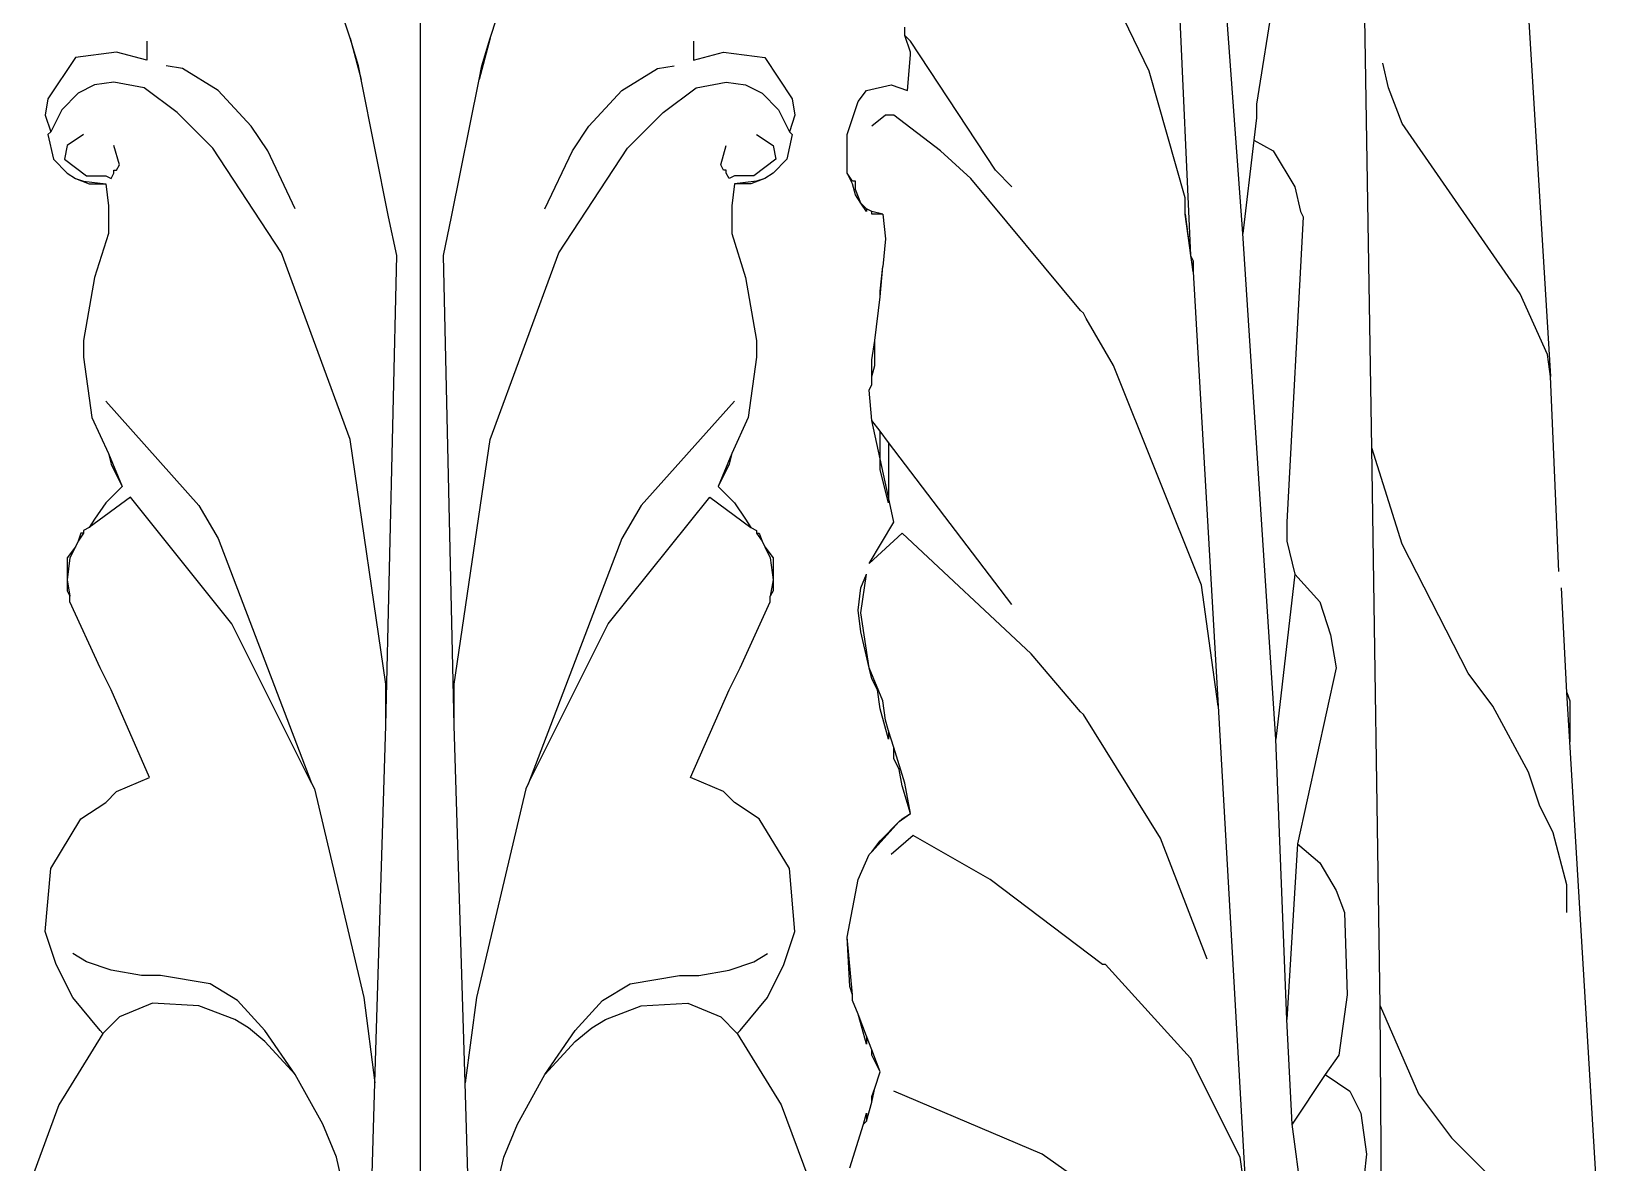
# Model space of a CAD drawing. Header units: millimetres. Extents: x 0 to 13338, y 0 to 11580.
# Drawn here: x 8140.1 to 8290.7, y 1756 to 1864.3 of the extents above; entities that cross this region are included whole.
import ezdxf

# ---------------------------------------------------------------- set-up
doc = ezdxf.new("R2010")
doc.units = ezdxf.units.MM
doc.linetypes.add('CENTER', pattern=[50.8, 31.75, -6.35, 6.35, -6.35])
doc.layers.add('axes', color=40, linetype='CENTER')
doc.layers.add('dwgmodels.com', color=250, linetype='Continuous')

# ---------------------------------------------------------------- blocks, each defined once
blk = doc.blocks.new('Public Light 9_side_dwgmodels.com')
at = {"color": 0}
for p, q in [((91.18, 1113.65), (89.34, 1225.76)), ((72.23, 1167.33), (73.81, 1132.07)), ((78.81, 1134.18), (76.44, 1166.81)), ((83.28, 1166.55), (80.13, 1146.54)), ((-6.7, 1152.86), (-8.28, 1157.6)), ((6.7, 1152.86), (8.28, 1157.6)), ((69.86, 1149.7), (65.39, 1158.91)), ((106.18, 1154.97), (108.29, 1120.49)), ((46.44, 1153.12), (46.44, 1153.91)), ((46.97, 1151.54), (46.44, 1153.12)), ((46.97, 1152.6), (46.44, 1153.12)), ((-29.07, 1151.54), (-33.02, 1151.02)), ((-26.18, 1150.76), (-29.07, 1151.54)), ((-26.18, 1152.6), (-26.18, 1150.76)), ((-6.7, 1152.86), (-5.65, 1148.91)), ((-5.91, 1150.23), (-6.7, 1152.86)), ((6.7, 1152.86), (5.65, 1148.91)), ((5.91, 1150.23), (6.7, 1152.86)), ((26.18, 1152.6), (26.18, 1150.76)), ((26.18, 1150.76), (29.07, 1151.54)), ((29.07, 1151.54), (33.02, 1151.02)), ((55.12, 1140.23), (46.97, 1152.6)), ((46.97, 1151.28), (46.97, 1151.54)), ((-33.02, 1151.02), (-35.65, 1147.07)), ((-22.75, 1149.97), (-24.33, 1150.23)), ((-19.33, 1147.86), (-22.75, 1149.97)), ((-5.65, 1148.91), (-5.91, 1150.23)), ((5.65, 1148.91), (5.91, 1150.23)), ((19.33, 1147.86), (22.75, 1149.97)), ((22.75, 1149.97), (24.33, 1150.23)), ((33.02, 1151.02), (35.65, 1147.07)), ((46.7, 1147.86), (46.97, 1151.28)), ((92.76, 1148.12), (92.23, 1150.49)), ((-29.33, 1148.65), (-31.18, 1148.39)), ((-26.44, 1148.12), (-29.33, 1148.65)), ((-3.02, 1135.75), (-5.65, 1148.91)), ((3.02, 1135.75), (5.65, 1148.91)), ((26.44, 1148.12), (29.33, 1148.65)), ((29.33, 1148.65), (31.18, 1148.39)), ((73.28, 1137.6), (69.86, 1149.7)), ((-35.65, 1147.07), (-35.91, 1145.49)), ((-32.76, 1147.6), (-34.33, 1146.02)), ((-31.18, 1148.39), (-32.76, 1147.6)), ((-23.28, 1145.75), (-26.44, 1148.12)), ((-16.18, 1144.44), (-19.33, 1147.86)), ((16.18, 1144.44), (19.33, 1147.86)), ((23.28, 1145.75), (26.44, 1148.12)), ((31.18, 1148.39), (32.76, 1147.6)), ((32.76, 1147.6), (34.33, 1146.02)), ((35.65, 1147.07), (35.91, 1145.49)), ((41.97, 1146.81), (42.76, 1147.86)), ((42.76, 1147.86), (45.12, 1148.39)), ((45.12, 1148.39), (46.7, 1147.86)), ((94.07, 1144.7), (92.76, 1148.12)), ((-35.91, 1145.49), (-35.39, 1143.91)), ((-34.33, 1146.02), (-35.39, 1143.91)), ((-19.86, 1142.33), (-23.28, 1145.75)), ((19.86, 1142.33), (23.28, 1145.75)), ((34.33, 1146.02), (35.39, 1143.91)), ((35.91, 1145.49), (35.39, 1143.91)), ((40.91, 1143.65), (41.97, 1146.81)), ((44.6, 1145.49), (43.28, 1144.44)), ((45.39, 1145.49), (44.6, 1145.49)), ((49.86, 1142.07), (45.39, 1145.49)), ((80.13, 1146.54), (80.13, 1145.23)), ((-14.6, 1142.07), (-16.18, 1144.44)), ((14.6, 1142.07), (16.18, 1144.44)), ((80.13, 1145.23), (79.86, 1143.12)), ((105.39, 1128.39), (94.07, 1144.7)), ((-35.39, 1143.91), (-35.65, 1143.65)), ((-35.65, 1143.65), (-35.12, 1141.28)), ((-33.81, 1142.6), (-34.07, 1141.28)), ((-32.23, 1143.65), (-33.81, 1142.6)), ((-28.81, 1140.75), (-29.33, 1142.6)), ((28.81, 1140.75), (29.33, 1142.6)), ((32.23, 1143.65), (33.81, 1142.6)), ((33.81, 1142.6), (34.07, 1141.28)), ((35.65, 1143.65), (35.12, 1141.28)), ((35.39, 1143.91), (35.65, 1143.65)), ((40.91, 1139.96), (40.91, 1143.65)), ((79.86, 1143.12), (78.81, 1134.18)), ((79.86, 1143.12), (81.71, 1142.07)), ((-35.12, 1141.28), (-33.81, 1139.96)), ((-34.07, 1141.28), (-31.97, 1139.7)), ((-13.28, 1132.33), (-19.86, 1142.33)), ((-11.96, 1136.54), (-14.6, 1142.07)), ((11.96, 1136.54), (14.6, 1142.07)), ((13.28, 1132.33), (19.86, 1142.33)), ((34.07, 1141.28), (31.97, 1139.7)), ((35.12, 1141.28), (33.81, 1139.96)), ((52.76, 1139.44), (49.86, 1142.07)), ((81.71, 1142.07), (83.81, 1138.65)), ((-33.81, 1139.96), (-33.02, 1139.44)), ((-33.02, 1139.44), (-31.7, 1138.91)), ((-33.02, 1139.44), (-32.23, 1139.18)), ((-31.97, 1139.7), (-30.12, 1139.7)), ((-30.12, 1139.7), (-29.6, 1139.44)), ((-29.6, 1139.44), (-29.33, 1139.96)), ((-29.33, 1139.96), (-29.33, 1140.23)), ((-29.33, 1140.23), (-29.07, 1140.23)), ((-29.07, 1140.23), (-28.81, 1140.75)), ((29.07, 1140.23), (28.81, 1140.75)), ((29.33, 1140.23), (29.07, 1140.23)), ((29.33, 1139.96), (29.33, 1140.23)), ((29.6, 1139.44), (29.33, 1139.96)), ((30.12, 1139.7), (29.6, 1139.44)), ((31.97, 1139.7), (30.12, 1139.7)), ((33.02, 1139.44), (31.7, 1138.91)), ((33.02, 1139.44), (32.23, 1139.18)), ((33.81, 1139.96), (33.02, 1139.44)), ((41.44, 1138.91), (40.91, 1139.96)), ((41.44, 1139.18), (40.91, 1139.96)), ((63.28, 1126.81), (52.76, 1139.44)), ((56.7, 1138.65), (55.12, 1140.23)), ((-32.23, 1139.18), (-30.12, 1138.91)), ((-31.7, 1138.91), (-30.12, 1138.91)), ((-30.12, 1138.91), (-29.86, 1136.81)), ((30.12, 1138.91), (29.86, 1136.81)), ((32.23, 1139.18), (30.12, 1138.91)), ((31.7, 1138.91), (30.12, 1138.91)), ((41.7, 1139.18), (41.44, 1139.18)), ((41.7, 1137.86), (41.44, 1138.91)), ((41.7, 1138.39), (41.7, 1139.18)), ((42.23, 1137.07), (41.7, 1138.39)), ((83.81, 1138.65), (84.34, 1136.28)), ((-29.86, 1136.81), (-29.86, 1134.18)), ((29.86, 1136.81), (29.86, 1134.18)), ((42.23, 1137.07), (41.7, 1137.86)), ((42.76, 1136.28), (42.23, 1137.07)), ((42.76, 1136.54), (42.23, 1137.07)), ((42.76, 1136.54), (42.76, 1136.28)), ((43.28, 1136.28), (42.76, 1136.54)), ((73.28, 1137.33), (73.28, 1137.6)), ((73.28, 1136.02), (73.28, 1137.33)), ((-2.23, 1132.07), (-3.02, 1135.75)), ((2.23, 1132.07), (3.02, 1135.75)), ((44.33, 1136.02), (43.28, 1136.28)), ((43.28, 1136.02), (43.28, 1136.28)), ((44.33, 1136.02), (43.28, 1136.02)), ((44.33, 1136.02), (44.6, 1133.65)), ((73.28, 1136.02), (73.81, 1132.07)), ((74.07, 1130.49), (73.28, 1136.02)), ((84.6, 1135.75), (83.02, 1106.54)), ((84.34, 1136.28), (84.6, 1135.75)), ((-29.86, 1134.18), (-31.18, 1129.96)), ((29.86, 1134.18), (31.18, 1129.96)), ((44.6, 1133.65), (44.33, 1131.02)), ((81.97, 1085.75), (78.81, 1134.18)), ((-6.7, 1114.44), (-13.28, 1132.33)), ((-3.28, 1087.07), (-2.23, 1132.07)), ((3.28, 1087.07), (2.23, 1132.07)), ((6.7, 1114.44), (13.28, 1132.33)), ((73.81, 1132.07), (74.07, 1131.54)), ((73.81, 1132.07), (74.07, 1130.49)), ((44.07, 1128.65), (44.33, 1131.02)), ((44.07, 1128.12), (44.33, 1131.02)), ((74.07, 1131.54), (74.07, 1130.49)), ((74.07, 1130.49), (76.44, 1088.91)), ((-31.18, 1129.96), (-32.23, 1123.91)), ((31.18, 1129.96), (32.23, 1123.91)), ((43.55, 1123.91), (44.07, 1128.12)), ((44.07, 1128.12), (44.07, 1128.65)), ((108.02, 1122.6), (105.39, 1128.39)), ((63.55, 1126.54), (63.28, 1126.81)), ((63.81, 1126.02), (63.55, 1126.54)), ((66.44, 1121.54), (63.81, 1126.02)), ((-32.23, 1123.91), (-32.23, 1122.33)), ((32.23, 1123.91), (32.23, 1122.33)), ((43.28, 1122.07), (43.55, 1123.91)), ((43.55, 1122.86), (43.55, 1123.91)), ((43.55, 1121.54), (43.55, 1122.86)), ((-32.23, 1122.33), (-31.44, 1116.54)), ((32.23, 1122.33), (31.44, 1116.54)), ((43.28, 1120.49), (43.28, 1122.07)), ((43.28, 1120.49), (43.55, 1121.54)), ((74.86, 1100.49), (66.44, 1121.54)), ((108.29, 1120.49), (108.02, 1122.6)), ((43.28, 1119.7), (43.28, 1120.49)), ((109.08, 1101.8), (108.29, 1120.49)), ((43.02, 1119.17), (43.28, 1119.7)), ((43.28, 1116.28), (43.02, 1119.17)), ((-30.12, 1118.12), (-21.18, 1108.12)), ((30.12, 1118.12), (21.18, 1108.12)), ((-31.44, 1116.54), (-29.86, 1113.12)), ((31.44, 1116.54), (29.86, 1113.12)), ((44.07, 1112.59), (43.28, 1116.28)), ((44.07, 1115.23), (43.28, 1116.28)), ((-3.28, 1091.01), (-6.7, 1114.44)), ((3.28, 1091.01), (6.7, 1114.44)), ((44.07, 1112.59), (44.07, 1115.23)), ((44.86, 1114.17), (44.07, 1115.23)), ((56.7, 1098.65), (44.86, 1114.17)), ((44.86, 1114.17), (44.86, 1108.91)), ((-29.86, 1113.12), (-29.6, 1112.07)), ((-29.86, 1113.12), (-28.54, 1109.96)), ((29.86, 1113.12), (28.54, 1109.96)), ((29.86, 1113.12), (29.6, 1112.07)), ((44.86, 1108.91), (44.07, 1112.59)), ((44.07, 1111.54), (44.07, 1112.59)), ((91.97, 1060.22), (91.18, 1113.65)), ((94.07, 1104.44), (91.18, 1113.65)), ((-29.6, 1112.07), (-28.54, 1109.96)), ((29.6, 1112.07), (28.54, 1109.96)), ((44.86, 1108.38), (44.07, 1111.54)), ((-28.54, 1109.96), (-30.12, 1108.38)), ((28.54, 1109.96), (30.12, 1108.38)), ((-27.75, 1108.91), (-31.7, 1106.02)), ((-30.12, 1108.38), (-31.18, 1106.81)), ((-18.02, 1096.8), (-27.75, 1108.91)), ((-21.18, 1108.12), (-19.33, 1104.96)), ((18.02, 1096.8), (27.75, 1108.91)), ((21.18, 1108.12), (19.33, 1104.96)), ((27.75, 1108.91), (31.7, 1106.02)), ((30.12, 1108.38), (31.18, 1106.81)), ((45.39, 1106.54), (44.86, 1108.91)), ((44.86, 1108.91), (44.86, 1108.38)), ((-31.18, 1106.81), (-31.7, 1106.02)), ((31.18, 1106.81), (31.7, 1106.02)), ((43.02, 1102.59), (45.39, 1106.54)), ((83.02, 1106.54), (83.02, 1104.7)), ((-32.23, 1105.49), (-32.76, 1104.7)), ((-32.49, 1105.49), (-32.76, 1104.7)), ((-32.23, 1105.49), (-32.49, 1105.49)), ((-31.7, 1106.02), (-32.23, 1105.75)), ((-32.23, 1105.75), (-32.23, 1105.49)), ((-19.33, 1104.96), (-10.39, 1081.54)), ((19.33, 1104.96), (10.39, 1081.54)), ((31.7, 1106.02), (32.23, 1105.75)), ((32.23, 1105.75), (32.23, 1105.49)), ((32.23, 1105.49), (32.76, 1104.7)), ((32.23, 1105.49), (32.49, 1105.49)), ((32.49, 1105.49), (32.76, 1104.7)), ((46.18, 1105.49), (43.02, 1102.59)), ((58.55, 1093.91), (46.18, 1105.49)), ((-33.02, 1104.17), (-33.81, 1103.12)), ((-33.02, 1104.17), (-33.54, 1103.12)), ((-32.76, 1104.7), (-33.02, 1104.17)), ((32.76, 1104.7), (33.02, 1104.17)), ((33.02, 1104.17), (33.81, 1103.12)), ((33.02, 1104.17), (33.54, 1103.12)), ((83.02, 1104.7), (83.81, 1101.54)), ((100.39, 1092.07), (94.07, 1104.44)), ((-33.81, 1103.12), (-33.81, 1101.02)), ((-33.54, 1103.12), (-33.81, 1101.02)), ((33.54, 1103.12), (33.81, 1101.02)), ((33.81, 1103.12), (33.81, 1101.02)), ((-33.81, 1101.02), (-33.81, 1099.96)), ((-33.81, 1101.02), (-33.54, 1099.44)), ((33.81, 1101.02), (33.54, 1099.44)), ((33.81, 1101.02), (33.81, 1099.96)), ((42.23, 1100.23), (42.76, 1101.54)), ((42.23, 1097.86), (42.76, 1101.54)), ((76.44, 1088.91), (74.86, 1100.49)), ((83.81, 1101.54), (81.97, 1085.75)), ((83.81, 1101.54), (86.18, 1098.91)), ((-33.81, 1099.96), (-33.54, 1099.44)), ((-33.54, 1098.91), (-33.54, 1099.44)), ((-30.65, 1092.59), (-33.54, 1098.91)), ((30.65, 1092.59), (33.54, 1098.91)), ((33.81, 1099.96), (33.54, 1099.44)), ((33.54, 1098.91), (33.54, 1099.44)), ((41.97, 1098.12), (42.23, 1100.23)), ((86.18, 1098.91), (87.23, 1095.75)), ((109.86, 1090.23), (109.34, 1100.23)), ((42.23, 1096.02), (41.97, 1098.12)), ((43.02, 1092.59), (42.23, 1097.86)), ((-10.39, 1081.54), (-18.02, 1096.8)), ((10.39, 1081.54), (18.02, 1096.8)), ((43.02, 1092.59), (42.23, 1096.02)), ((87.23, 1095.75), (87.76, 1092.59)), ((63.28, 1088.38), (58.55, 1093.91)), ((-29.6, 1090.49), (-30.65, 1092.59)), ((29.6, 1090.49), (30.65, 1092.59)), ((43.28, 1091.54), (43.02, 1092.59)), ((44.33, 1089.44), (43.02, 1092.59)), ((43.81, 1090.49), (43.28, 1091.54)), ((87.76, 1092.59), (84.07, 1075.75)), ((102.76, 1088.91), (100.39, 1092.07)), ((-25.91, 1082.07), (-29.6, 1090.49)), ((-3.28, 1087.07), (-3.28, 1091.01)), ((3.28, 1087.07), (3.28, 1091.01)), ((25.91, 1082.07), (29.6, 1090.49)), ((44.07, 1088.65), (43.81, 1090.49)), ((109.86, 1090.23), (110.13, 1089.44)), ((110.13, 1085.49), (109.86, 1090.23)), ((44.86, 1085.75), (44.07, 1088.65)), ((44.6, 1087.59), (44.33, 1089.44)), ((63.55, 1088.12), (63.28, 1088.38)), ((76.44, 1088.91), (79.07, 1042.85)), ((106.18, 1082.59), (102.76, 1088.91)), ((110.13, 1089.44), (110.13, 1085.49)), ((-4.33, 1052.85), (-3.28, 1087.07)), ((4.33, 1052.85), (3.28, 1087.07)), ((44.86, 1086.54), (44.6, 1087.59)), ((70.92, 1076.28), (63.55, 1088.12)), ((45.39, 1084.96), (44.86, 1086.54)), ((44.86, 1086.54), (44.86, 1085.75)), ((83.02, 1058.91), (81.97, 1085.75)), ((113.29, 1033.12), (110.13, 1085.49)), ((45.39, 1083.91), (45.39, 1084.96)), ((46.44, 1081.54), (45.39, 1084.96)), ((45.91, 1082.86), (45.39, 1083.91)), ((46.18, 1081.28), (45.91, 1082.86)), ((107.23, 1079.44), (106.18, 1082.59)), ((-30.12, 1079.7), (-29.07, 1080.75)), ((-29.07, 1080.75), (-25.91, 1082.07)), ((-10.39, 1081.54), (-10.12, 1081.01)), ((-10.12, 1081.01), (-5.39, 1061.01)), ((10.12, 1081.01), (5.39, 1061.01)), ((10.39, 1081.54), (10.12, 1081.01)), ((29.07, 1080.75), (25.91, 1082.07)), ((30.12, 1079.7), (29.07, 1080.75)), ((46.97, 1078.65), (46.18, 1081.28)), ((46.97, 1078.65), (46.44, 1081.54)), ((-32.49, 1078.12), (-30.12, 1079.7)), ((32.49, 1078.12), (30.12, 1079.7)), ((108.55, 1076.8), (107.23, 1079.44)), ((-35.39, 1073.38), (-32.49, 1078.12)), ((35.39, 1073.38), (32.49, 1078.12)), ((43.28, 1074.96), (45.91, 1077.86)), ((44.07, 1076.01), (45.91, 1077.86)), ((45.91, 1077.86), (46.97, 1078.65)), ((45.91, 1077.86), (46.18, 1078.12)), ((46.18, 1078.12), (46.97, 1078.65)), ((47.23, 1076.54), (45.12, 1074.7)), ((54.6, 1072.33), (47.23, 1076.54)), ((75.39, 1064.7), (70.92, 1076.28)), ((109.86, 1071.8), (108.55, 1076.8)), ((41.97, 1072.33), (43.02, 1074.7)), ((43.02, 1074.7), (43.28, 1074.96)), ((43.28, 1074.96), (44.07, 1076.01)), ((84.07, 1075.75), (83.02, 1058.91)), ((84.07, 1075.75), (86.18, 1073.91)), ((-35.91, 1067.33), (-35.39, 1073.38)), ((35.91, 1067.33), (35.39, 1073.38)), ((86.18, 1073.91), (87.76, 1071.28)), ((40.91, 1066.8), (41.97, 1072.33)), ((65.39, 1064.17), (54.6, 1072.33)), ((109.86, 1069.17), (109.86, 1071.8)), ((87.76, 1071.28), (88.55, 1069.17)), ((88.55, 1069.17), (88.81, 1061.28)), ((-34.86, 1064.17), (-35.91, 1067.33)), ((34.86, 1064.17), (35.91, 1067.33)), ((41.18, 1062.07), (40.91, 1066.8)), ((41.44, 1061.28), (40.91, 1066.8)), ((-33.28, 1061.01), (-34.86, 1064.17)), ((-31.97, 1064.43), (-33.28, 1065.22)), ((-29.6, 1063.64), (-31.97, 1064.43)), ((29.6, 1063.64), (31.97, 1064.43)), ((31.97, 1064.43), (33.28, 1065.22)), ((33.28, 1061.01), (34.86, 1064.17)), ((65.65, 1064.17), (65.39, 1064.17)), ((73.81, 1055.22), (65.65, 1064.17)), ((-26.7, 1063.12), (-29.6, 1063.64)), ((-24.86, 1063.12), (-26.7, 1063.12)), ((-20.12, 1062.33), (-24.86, 1063.12)), ((20.12, 1062.33), (24.86, 1063.12)), ((24.86, 1063.12), (26.7, 1063.12)), ((26.7, 1063.12), (29.6, 1063.64)), ((-17.49, 1060.75), (-20.12, 1062.33)), ((17.49, 1060.75), (20.12, 1062.33)), ((41.44, 1061.28), (41.18, 1062.07)), ((41.44, 1060.75), (41.44, 1061.28)), ((88.81, 1061.28), (88.02, 1055.49)), ((-30.65, 1057.85), (-33.28, 1061.01)), ((-25.65, 1060.49), (-28.81, 1059.17)), ((-21.18, 1060.22), (-25.65, 1060.49)), ((-17.75, 1058.91), (-21.18, 1060.22)), ((-14.86, 1057.85), (-17.49, 1060.75)), ((-5.39, 1061.01), (-4.33, 1052.85)), ((5.39, 1061.01), (4.33, 1052.85)), ((14.86, 1057.85), (17.49, 1060.75)), ((17.75, 1058.91), (21.18, 1060.22)), ((21.18, 1060.22), (25.65, 1060.49)), ((25.65, 1060.49), (28.81, 1059.17)), ((30.65, 1057.85), (33.28, 1061.01)), ((41.97, 1059.43), (41.44, 1060.75)), ((92.23, 1020.22), (91.97, 1060.22)), ((91.97, 1060.22), (95.65, 1051.8)), ((-28.81, 1059.17), (-30.39, 1057.59)), ((-16.44, 1058.12), (-17.75, 1058.91)), ((16.44, 1058.12), (17.75, 1058.91)), ((28.81, 1059.17), (30.39, 1057.59)), ((42.76, 1056.54), (41.97, 1059.43)), ((42.76, 1057.33), (41.97, 1059.43)), ((83.55, 1048.91), (83.02, 1058.91)), ((-30.39, 1057.59), (-34.6, 1050.75)), ((-30.39, 1057.59), (-30.65, 1057.85)), ((-14.86, 1056.8), (-16.44, 1058.12)), ((-11.96, 1053.64), (-14.86, 1057.85)), ((-11.96, 1053.64), (-14.86, 1056.8)), ((11.96, 1053.64), (14.86, 1057.85)), ((11.96, 1053.64), (14.86, 1056.8)), ((14.86, 1056.8), (16.44, 1058.12)), ((30.39, 1057.59), (30.65, 1057.85)), ((30.39, 1057.59), (34.6, 1050.75)), ((43.28, 1056.01), (42.76, 1057.33)), ((42.76, 1057.33), (42.76, 1056.54)), ((44.07, 1053.91), (43.28, 1056.01)), ((43.28, 1055.49), (43.28, 1056.01)), ((44.07, 1053.91), (43.28, 1055.49)), ((78.55, 1045.75), (73.81, 1055.22)), ((88.02, 1055.49), (86.71, 1053.64)), ((-9.33, 1048.91), (-11.96, 1053.64)), ((9.33, 1048.91), (11.96, 1053.64)), ((43.55, 1052.33), (44.07, 1053.91)), ((86.71, 1053.64), (83.55, 1048.91)), ((86.71, 1053.64), (89.07, 1052.07)), ((-5.39, 1016.27), (-4.33, 1052.85)), ((5.39, 1016.27), (4.33, 1052.85)), ((43.28, 1051.01), (43.55, 1052.33)), ((43.28, 1051.54), (43.55, 1052.33)), ((-34.6, 1050.75), (-37.23, 1043.64)), ((34.6, 1050.75), (37.23, 1043.64)), ((42.76, 1049.17), (43.28, 1051.01)), ((43.28, 1051.01), (43.28, 1051.54)), ((59.6, 1046.01), (45.39, 1052.07)), ((89.07, 1052.07), (90.13, 1049.96)), ((95.65, 1051.8), (98.81, 1047.59)), ((42.49, 1048.91), (42.76, 1049.96)), ((42.49, 1048.91), (42.76, 1049.17)), ((42.76, 1049.96), (42.76, 1049.17)), ((90.13, 1049.96), (90.65, 1046.01)), ((-8.02, 1045.75), (-9.33, 1048.91)), ((8.02, 1045.75), (9.33, 1048.91)), ((41.18, 1044.7), (42.49, 1048.91)), ((85.13, 1036.8), (83.55, 1048.91)), ((98.81, 1047.59), (103.02, 1043.38)), ((-6.44, 1038.91), (-8.02, 1045.75)), ((6.44, 1038.91), (8.02, 1045.75)), ((74.6, 1035.49), (59.6, 1046.01)), ((78.81, 1043.91), (78.55, 1045.75)), ((90.65, 1046.01), (89.86, 1038.38))]:
    blk.add_line(p, q, dxfattribs=at)
at = {"layer": 'axes', "ltscale": 0.1}
blk.add_line((0, 4989.03), (0, -116.87), dxfattribs=at)

msp = doc.modelspace()

# ---------------------------------------------------------------- linework, layer by layer
at = {"layer": 'dwgmodels.com', "ltscale": 0.1}
msp.add_line((8177.38, 5579.54), (8177.38, 473.65), dxfattribs=at)

# ---------------------------------------------------------------- block references
at = {"layer": 'dwgmodels.com'}
msp.add_blockref('Public Light 9_side_dwgmodels.com', (8177.38, 710.8), dxfattribs=at)

doc.saveas('drawing.dxf')
